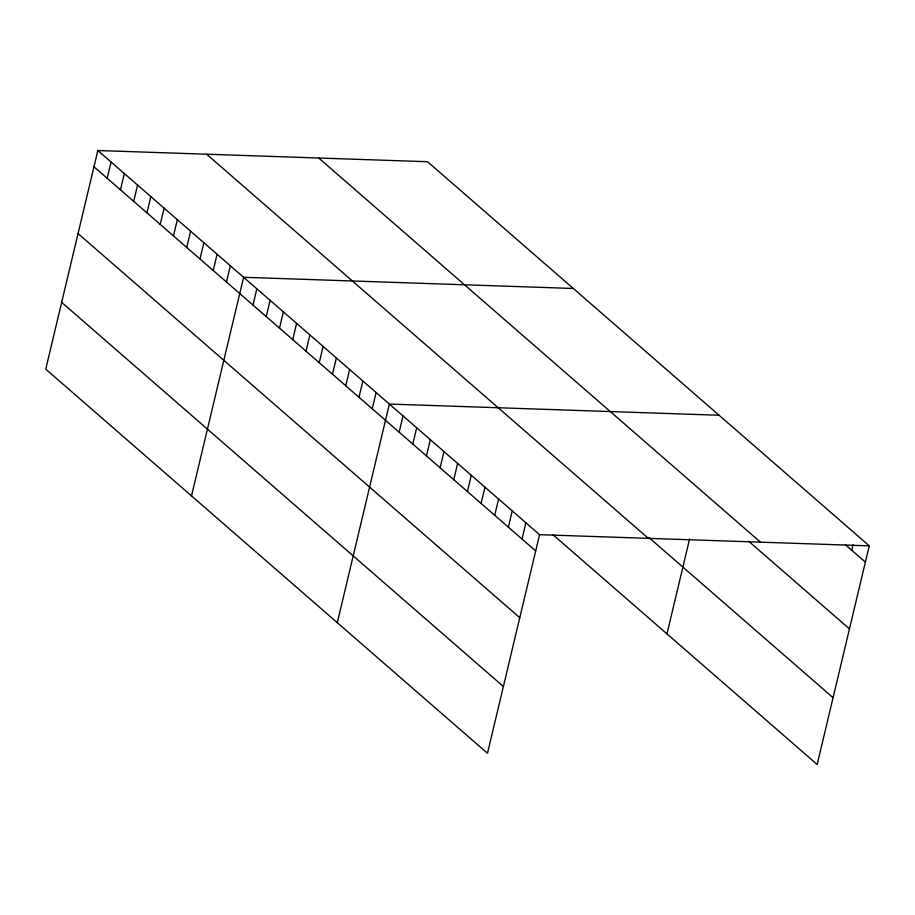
<?xml version="1.0" encoding="UTF-8"?>
<svg xmlns="http://www.w3.org/2000/svg" width="915" height="915" viewBox="0 0 915 915"><rect width="100%" height="100%" fill="white"/><g stroke="black" fill="none" stroke-linecap="round" stroke-linejoin="round"><path stroke-width="1.37" d="M97.836 150.518L45.75 369.145L487.478 753.285L539.564 534.669L97.836 150.518L427.522 161.715L869.25 545.855L817.164 764.482L552.809 534.589M107.215 178.299L111.081 162.047M120.46 189.828L124.337 173.564M133.716 201.346L137.593 185.093M146.972 212.875L150.838 196.611M160.217 224.404L164.094 208.14M173.473 235.921L177.35 219.669M186.729 247.45L190.594 231.186M199.973 258.968L203.851 242.715M213.229 270.497L217.095 254.233M226.474 282.026L230.351 265.762M191.521 495.907L243.607 277.291L573.293 288.477M252.986 305.072L256.852 288.808M266.231 316.59L270.108 300.337M279.487 328.119L283.364 311.855M292.743 339.648L296.609 323.384M305.987 351.166L309.865 334.913M319.244 362.695L323.109 346.43M332.488 374.212L336.365 357.959M345.744 385.741L349.622 369.477M359 397.27L362.866 381.006M372.245 408.788L376.122 392.535M337.292 622.68L389.378 404.053L719.064 415.25M399.157 432.189L403.023 415.925M412.802 444.061L416.68 427.797M426.459 455.933L430.336 439.68M440.115 467.805L443.981 451.553M453.771 479.677L457.637 463.425M467.416 491.549L471.294 475.297M481.073 503.433L484.95 487.169M494.729 515.305L498.595 499.041M508.374 527.177L512.251 510.913M522.03 539.049L525.908 522.785M666.978 633.878L689.636 538.763M851.728 550.247L853.009 544.825M539.564 534.669L869.25 545.855M845.426 544.757L865.373 562.119M318.729 158.02L760.457 542.16M748.642 541.211L849.463 628.891M649.25 537.837L833.073 697.699M206.63 154.212L648.358 538.352M93.959 166.782L535.687 550.922M78.049 233.554L519.777 617.705M61.66 302.362L503.387 686.513"/></g></svg>
